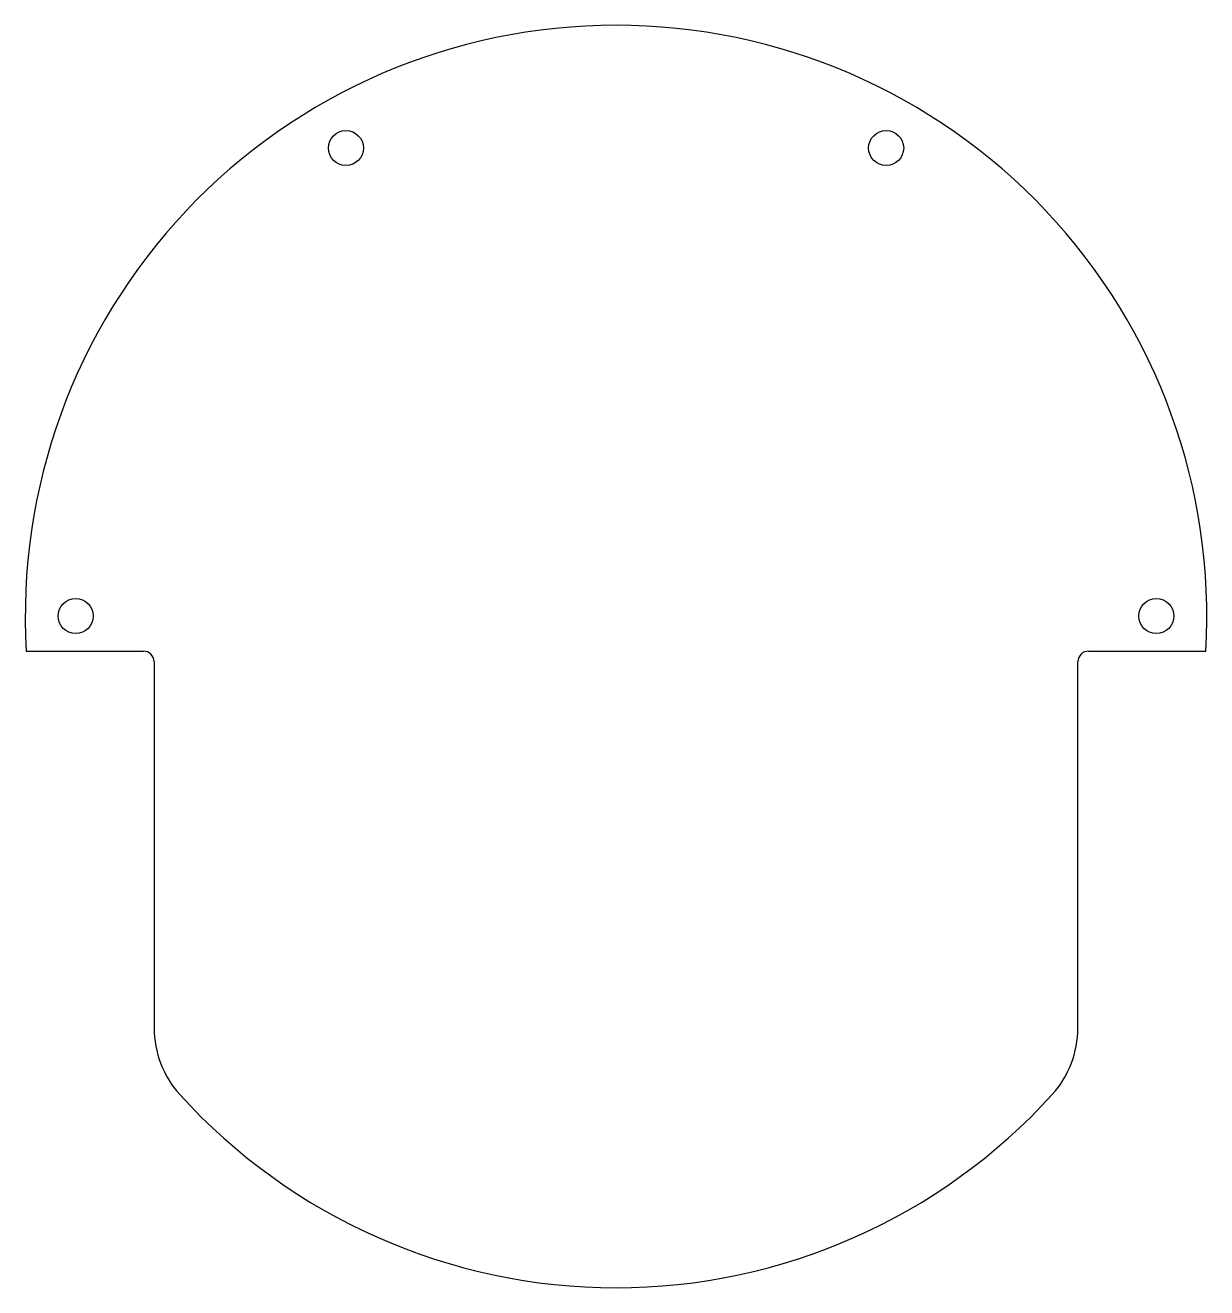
# Model space of a CAD drawing. Header units: millimetres. Extents: x 0 to 202, y 0 to 216.
import ezdxf

# ---------------------------------------------------------------- set-up
doc = ezdxf.new("R2010")
doc.units = ezdxf.units.MM
doc.layers.add('shield_fabric_Unfold_Sketch', color=7, linetype='CONTINUOUS')
doc.layers.add('shield_fabric_Unfold_Sketch_Holes', color=7, linetype='CONTINUOUS')

msp = doc.modelspace()

# ---------------------------------------------------------------- linework, layer by layer
at = {"layer": 'shield_fabric_Unfold_Sketch'}
for p, q in [((0.18, 108.98), (20.22, 108.98)), ((182.05, 108.98), (202.1, 108.98)), ((22.05, 107.15), (22.05, 44.48)), ((180.22, 44.48), (180.22, 107.15))]:
    msp.add_line(p, q, dxfattribs=at)
for centre, radius, start, end in [((101.14, 114.98), 101.14, 90, -176.5989), ((101.14, 114.98), 101.14, -3.4011, 90), ((20.22, 107.15), 1.83, 0, 90), ((182.05, 107.15), 1.83, 90, -180), ((39.04, 44.48), 16.99, -180, -137.7671), ((163.23, 44.48), 16.99, -42.2329, 0), ((101.14, 100.86), 100.86, -137.7671, -90), ((101.14, 100.86), 100.86, -90, -42.2329)]:
    msp.add_arc(centre, radius, start, end, dxfattribs=at)
at = {"layer": 'shield_fabric_Unfold_Sketch_Holes'}
for centre in [(54.89, 195.09), (147.39, 195.09), (8.64, 114.98), (193.64, 114.98)]:
    msp.add_circle(centre, 3, dxfattribs=at)

doc.saveas('drawing.dxf')
